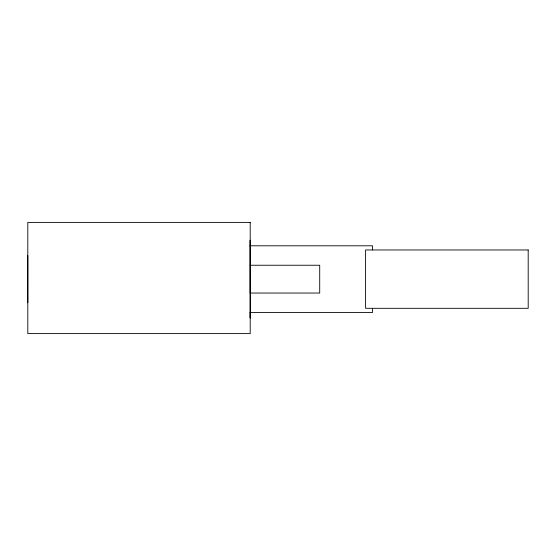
<?xml version="1.0" encoding="UTF-8"?>
<svg xmlns="http://www.w3.org/2000/svg" width="556" height="556" viewBox="0 0 556 556"><rect width="100%" height="100%" fill="white"/><g stroke="black" fill="none" stroke-linecap="round" stroke-linejoin="round"><path stroke-width="0.83" d="M372.541 308.309L372.541 312.479L250.214 312.479M250.193 246.176L250.2 240.227L250.221 318.067L250.2 312.125M250.214 265.247L319.714 265.247L319.714 293.047L250.214 293.047L250.214 245.794L372.541 245.794L372.541 249.964M27.8 255.482L27.821 302.749M250.207 222.4L27.8 222.4L27.8 333.6L250.207 333.6L250.207 222.4M528.193 249.971L365.591 249.964L365.591 308.309L528.2 308.316L528.193 249.971"/></g></svg>
